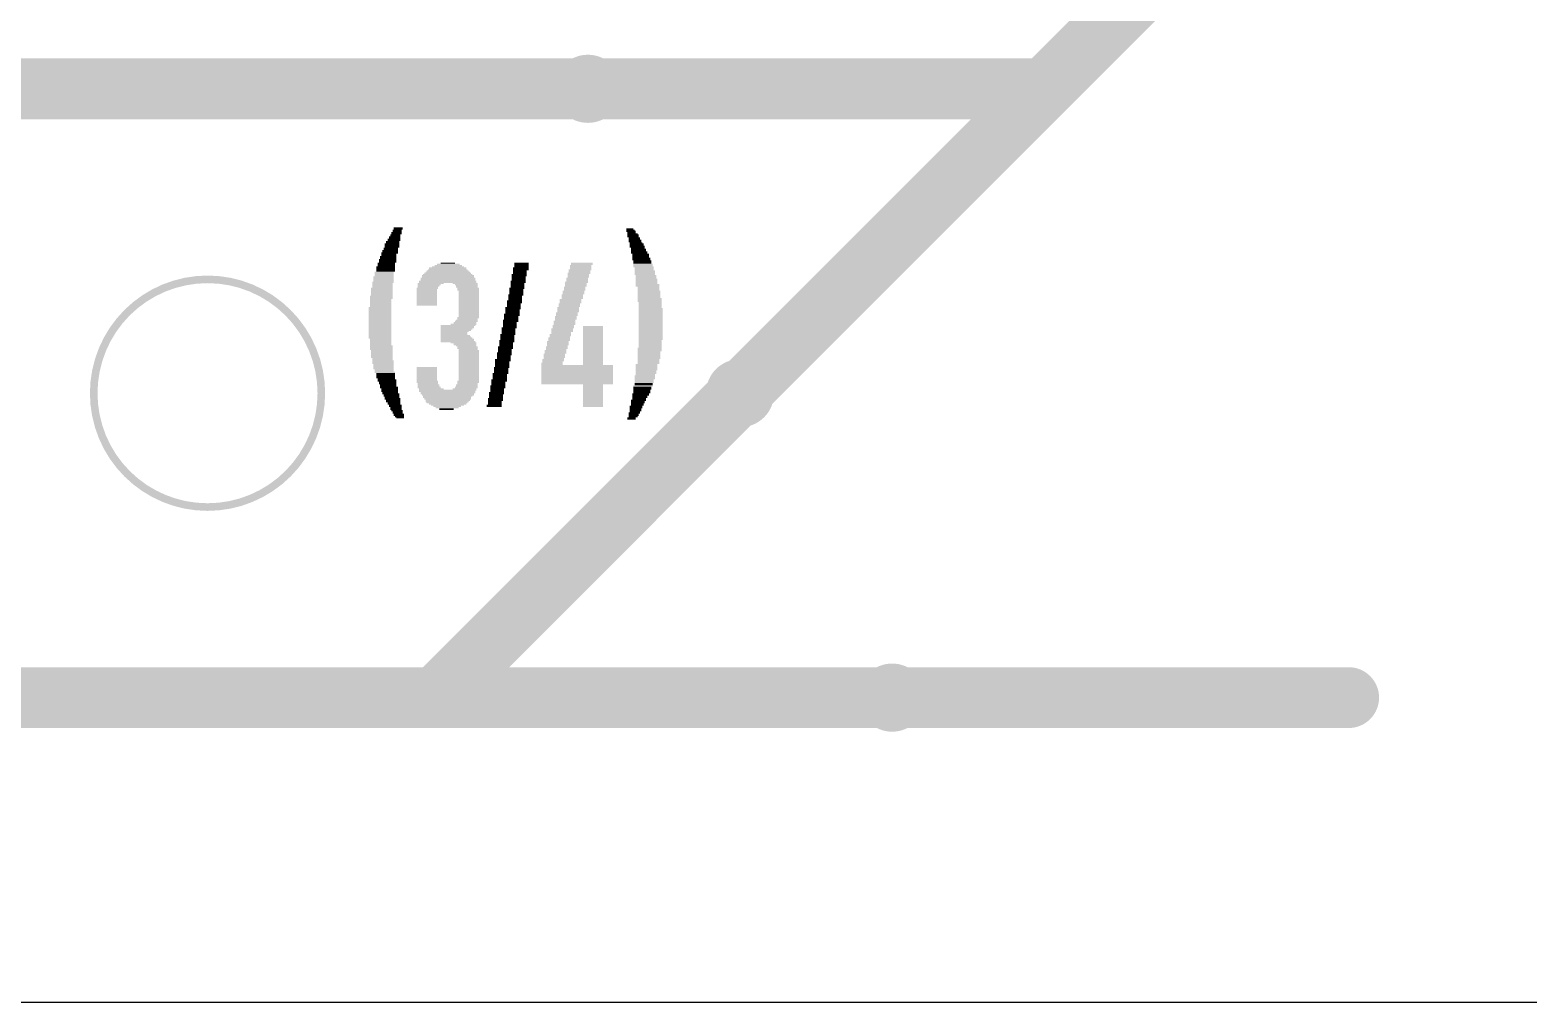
# Model space of a CAD drawing. Extents: x -1 to 100, y 0 to 61.
# Drawn here: x 49.11 to 74.12, y 0 to 16.22 of the extents above; entities that cross this region are included whole.
import ezdxf

# ---------------------------------------------------------------- set-up
doc = ezdxf.new("R2010")
doc.units = 0
for name, color, linetype in [('115', 151, 'CONTINUOUS'), ('117', 190, 'CONTINUOUS'), ('170', 151, 'CONTINUOUS'), ('20', 31, 'CONTINUOUS')]:
    doc.layers.add(name, color=color, linetype=linetype)

# ---------------------------------------------------------------- blocks, each defined once
blk = doc.blocks.new('RECT')
blk.add_solid([(-0.5, -0.5), (0.5, -0.5), (-0.5, 0.5), (0.5, 0.5)])

msp = doc.modelspace()

# ---------------------------------------------------------------- linework, layer by layer
at = {"layer": '115', "const_width": 1.016}
for points in [[(66.04, 15.24), (76.2, 25.4)], [(66.04, 15.24), (27.94, 15.24)], [(55.88, 5.08), (66.04, 15.24)], [(27.94, 5.08), (55.88, 5.08)], [(55.88, 5.08), (71.12, 5.08)]]:
    msp.add_lwpolyline(points, dxfattribs=at)
at = {"layer": '115', "const_width": 0.508}
for points in [[(65.86, 15.42, 1), (66.22, 15.06)], [(66.22, 15.06, 1), (65.86, 15.42)], [(66.04, 14.986, 1), (66.04, 15.494)], [(55.88, 5.334, 1), (55.88, 4.826)], [(55.7, 5.26, 1), (56.06, 4.9)], [(55.88, 4.826, 1), (55.88, 5.334)], [(71.12, 4.826, 1), (71.12, 5.334)]]:
    msp.add_lwpolyline(points, format="xyb", dxfattribs=at)
at = {"layer": '117', "const_width": 0.127}
for points in [[(58.42, 14.735, 1), (58.42, 15.745, 1), (58.42, 14.735)], [(52.07, 8.26, 1), (52.07, 12.06, 1), (52.07, 8.26)], [(60.96, 9.655, 1), (60.96, 10.665, 1), (60.96, 9.655)], [(63.5, 4.575, 1), (63.5, 5.585, 1), (63.5, 4.575)]]:
    msp.add_lwpolyline(points, format="xyb", dxfattribs=at)
at = {"layer": '20'}
msp.add_line((0, 0), (99.06, 0), dxfattribs=at)

# ---------------------------------------------------------------- block references
at = {"layer": '170'}
for p, xscale, yscale in [((55.195, 12.77), 0.19, 0.02), ((55.195, 12.75), 0.19, 0.02), ((55.205, 12.795), 0.17, 0.03), ((55.225, 12.84), 0.17, 0.02), ((55.225, 12.82), 0.17, 0.02), ((55.235, 12.88), 0.15, 0.02), ((55.235, 12.86), 0.15, 0.02), ((55.255, 12.92), 0.15, 0.02), ((55.255, 12.9), 0.15, 0.02), ((59.12, 12.9), 0.12, 0.02), ((59.13, 12.88), 0.14, 0.02), ((59.14, 12.86), 0.16, 0.02), ((59.15, 12.84), 0.14, 0.02), ((59.165, 12.82), 0.17, 0.02), ((59.175, 12.795), 0.19, 0.03), ((59.175, 12.77), 0.19, 0.02), ((59.195, 12.75), 0.19, 0.02), ((55.11, 12.5), 0.28, 0.02), ((55.12, 12.54), 0.26, 0.02), ((55.12, 12.52), 0.26, 0.02), ((55.13, 12.58), 0.24, 0.02), ((55.13, 12.56), 0.24, 0.02), ((55.15, 12.65), 0.24, 0.02), ((55.15, 12.63), 0.24, 0.02), ((55.15, 12.605), 0.24, 0.03), ((55.16, 12.69), 0.22, 0.02), ((55.16, 12.67), 0.22, 0.02), ((55.185, 12.73), 0.21, 0.02), ((55.185, 12.71), 0.21, 0.02), ((59.195, 12.73), 0.19, 0.02), ((59.205, 12.71), 0.21, 0.02), ((59.205, 12.69), 0.21, 0.02), ((59.225, 12.67), 0.21, 0.02), ((59.235, 12.65), 0.23, 0.02), ((59.235, 12.63), 0.23, 0.02), ((59.245, 12.605), 0.25, 0.03), ((59.255, 12.58), 0.23, 0.02), ((59.265, 12.56), 0.25, 0.02), ((59.265, 12.54), 0.25, 0.02), ((59.275, 12.52), 0.27, 0.02), ((59.275, 12.5), 0.27, 0.02), ((55.045, 12.27), 0.31, 0.02), ((55.045, 12.245), 0.31, 0.03), ((55.055, 12.33), 0.29, 0.02), ((55.055, 12.31), 0.29, 0.02), ((55.055, 12.29), 0.29, 0.02), ((55.075, 12.39), 0.29, 0.02), ((55.075, 12.37), 0.29, 0.02), ((55.075, 12.35), 0.29, 0.02), ((55.085, 12.435), 0.27, 0.03), ((55.085, 12.41), 0.27, 0.02), ((55.095, 12.48), 0.25, 0.02), ((55.095, 12.46), 0.25, 0.02), ((56.08, 12.245), 0.62, 0.03), ((56.085, 12.27), 0.53, 0.02), ((56.09, 12.29), 0.46, 0.02), ((56.09, 12.31), 0.38, 0.02), ((56.08, 12.33), 0.24, 0.02), ((57.3, 12.245), 0.26, 0.03), ((57.31, 12.33), 0.24, 0.02), ((57.31, 12.31), 0.24, 0.02), ((57.31, 12.29), 0.24, 0.02), ((57.31, 12.27), 0.24, 0.02), ((58.3, 12.29), 0.36, 0.02), ((58.3, 12.27), 0.36, 0.02), ((58.3, 12.245), 0.36, 0.03), ((58.32, 12.33), 0.36, 0.02), ((58.32, 12.31), 0.36, 0.02), ((59.3, 12.48), 0.28, 0.02), ((59.3, 12.46), 0.28, 0.02), ((59.3, 12.435), 0.28, 0.03), ((59.31, 12.41), 0.3, 0.02), ((59.31, 12.39), 0.3, 0.02), ((59.33, 12.37), 0.3, 0.02), ((59.33, 12.35), 0.3, 0.02), ((59.33, 12.33), 0.3, 0.02), ((59.34, 12.31), 0.32, 0.02), ((59.34, 12.29), 0.32, 0.02), ((59.35, 12.27), 0.34, 0.02), ((59.36, 12.245), 0.32, 0.03), ((55, 12.01), 0.36, 0.02), ((55.01, 12.1), 0.34, 0.02), ((55.01, 12.08), 0.34, 0.02), ((55.01, 12.055), 0.34, 0.03), ((55.01, 12.03), 0.34, 0.02), ((55.02, 12.18), 0.32, 0.02), ((55.02, 12.16), 0.32, 0.02), ((55.02, 12.14), 0.32, 0.02), ((55.02, 12.12), 0.32, 0.02), ((55.045, 12.22), 0.31, 0.02), ((55.045, 12.2), 0.31, 0.02), ((56.08, 12.03), 0.96, 0.02), ((56.08, 12.01), 0.96, 0.02), ((56.085, 12.08), 0.91, 0.02), ((56.085, 12.055), 0.91, 0.03), ((56.085, 12.12), 0.87, 0.02), ((56.085, 12.1), 0.87, 0.02), ((56.08, 12.14), 0.82, 0.02), ((56.08, 12.16), 0.78, 0.02), ((56.08, 12.18), 0.74, 0.02), ((56.08, 12.2), 0.7, 0.02), ((56.08, 12.22), 0.66, 0.02), ((57.255, 12.03), 0.25, 0.02), ((57.255, 12.01), 0.25, 0.02), ((57.275, 12.14), 0.25, 0.02), ((57.275, 12.12), 0.25, 0.02), ((57.265, 12.1), 0.23, 0.02), ((57.265, 12.08), 0.23, 0.02), ((57.265, 12.055), 0.23, 0.03), ((57.3, 12.22), 0.26, 0.02), ((57.285, 12.2), 0.23, 0.02), ((57.285, 12.18), 0.23, 0.02), ((57.285, 12.16), 0.23, 0.02), ((58.23, 12.01), 0.38, 0.02), ((58.24, 12.08), 0.36, 0.02), ((58.24, 12.055), 0.36, 0.03), ((58.24, 12.03), 0.36, 0.02), ((58.27, 12.16), 0.38, 0.02), ((58.26, 12.14), 0.36, 0.02), ((58.26, 12.12), 0.36, 0.02), ((58.26, 12.1), 0.36, 0.02), ((58.29, 12.22), 0.38, 0.02), ((58.28, 12.2), 0.36, 0.02), ((58.28, 12.18), 0.36, 0.02), ((59.36, 12.22), 0.32, 0.02), ((59.37, 12.2), 0.34, 0.02), ((59.37, 12.18), 0.34, 0.02), ((59.37, 12.16), 0.34, 0.02), ((59.37, 12.14), 0.34, 0.02), ((59.39, 12.12), 0.34, 0.02), ((59.39, 12.1), 0.34, 0.02), ((59.39, 12.08), 0.34, 0.02), ((59.4, 12.055), 0.36, 0.03), ((59.4, 12.03), 0.36, 0.02), ((59.4, 12.01), 0.36, 0.02), ((54.97, 11.78), 0.38, 0.02), ((54.97, 11.76), 0.38, 0.02), ((54.98, 11.91), 0.36, 0.02), ((54.98, 11.885), 0.36, 0.03), ((54.98, 11.86), 0.36, 0.02), ((54.98, 11.84), 0.36, 0.02), ((54.98, 11.82), 0.36, 0.02), ((54.98, 11.8), 0.36, 0.02), ((54.99, 11.99), 0.34, 0.02), ((54.99, 11.97), 0.34, 0.02), ((54.99, 11.95), 0.34, 0.02), ((54.99, 11.93), 0.34, 0.02), ((55.74, 11.91), 0.36, 0.02), ((55.73, 11.885), 0.34, 0.03), ((55.73, 11.86), 0.34, 0.02), ((55.73, 11.84), 0.34, 0.02), ((55.73, 11.82), 0.34, 0.02), ((55.73, 11.8), 0.34, 0.02), ((55.73, 11.78), 0.34, 0.02), ((55.73, 11.76), 0.34, 0.02), ((55.795, 11.99), 0.43, 0.02), ((55.77, 11.97), 0.38, 0.02), ((55.76, 11.95), 0.36, 0.02), ((55.75, 11.93), 0.34, 0.02), ((56.37, 11.99), 0.42, 0.02), ((56.39, 11.97), 0.38, 0.02), ((56.4, 11.95), 0.36, 0.02), ((56.4, 11.93), 0.36, 0.02), ((56.42, 11.91), 0.36, 0.02), ((56.42, 11.885), 0.36, 0.03), ((56.43, 11.86), 0.34, 0.02), ((56.43, 11.84), 0.34, 0.02), ((56.43, 11.82), 0.34, 0.02), ((56.43, 11.8), 0.34, 0.02), ((56.43, 11.78), 0.34, 0.02), ((56.43, 11.76), 0.34, 0.02), ((57.215, 11.8), 0.25, 0.02), ((57.205, 11.78), 0.23, 0.02), ((57.205, 11.76), 0.23, 0.02), ((57.235, 11.91), 0.25, 0.02), ((57.225, 11.885), 0.23, 0.03), ((57.225, 11.86), 0.23, 0.02), ((57.225, 11.84), 0.23, 0.02), ((57.225, 11.82), 0.23, 0.02), ((57.245, 11.99), 0.23, 0.02), ((57.245, 11.97), 0.23, 0.02), ((57.245, 11.95), 0.23, 0.02), ((57.245, 11.93), 0.23, 0.02), ((58.16, 11.8), 0.36, 0.02), ((58.16, 11.78), 0.36, 0.02), ((58.16, 11.76), 0.36, 0.02), ((58.18, 11.86), 0.36, 0.02), ((58.18, 11.84), 0.36, 0.02), ((58.18, 11.82), 0.36, 0.02), ((58.2, 11.93), 0.36, 0.02), ((58.2, 11.91), 0.36, 0.02), ((58.2, 11.885), 0.36, 0.03), ((58.22, 11.99), 0.36, 0.02), ((58.22, 11.97), 0.36, 0.02), ((58.22, 11.95), 0.36, 0.02), ((59.4, 11.99), 0.36, 0.02), ((59.415, 11.97), 0.39, 0.02), ((59.415, 11.95), 0.39, 0.02), ((59.43, 11.93), 0.36, 0.02), ((59.43, 11.91), 0.36, 0.02), ((59.43, 11.885), 0.36, 0.03), ((59.44, 11.86), 0.38, 0.02), ((59.44, 11.84), 0.38, 0.02), ((59.44, 11.82), 0.38, 0.02), ((59.44, 11.8), 0.38, 0.02), ((59.44, 11.78), 0.38, 0.02), ((59.44, 11.76), 0.38, 0.02), ((54.95, 11.59), 0.38, 0.02), ((54.95, 11.57), 0.38, 0.02), ((54.95, 11.55), 0.38, 0.02), ((54.95, 11.525), 0.38, 0.03), ((54.95, 11.5), 0.38, 0.02), ((54.97, 11.74), 0.38, 0.02), ((54.96, 11.72), 0.36, 0.02), ((54.96, 11.695), 0.36, 0.03), ((54.96, 11.67), 0.36, 0.02), ((54.96, 11.65), 0.36, 0.02), ((54.96, 11.63), 0.36, 0.02), ((54.96, 11.61), 0.36, 0.02), ((55.73, 11.74), 0.34, 0.02), ((55.73, 11.72), 0.34, 0.02), ((55.73, 11.695), 0.34, 0.03), ((55.73, 11.67), 0.34, 0.02), ((55.73, 11.65), 0.34, 0.02), ((55.73, 11.63), 0.34, 0.02), ((56.43, 11.74), 0.34, 0.02), ((56.43, 11.72), 0.34, 0.02), ((56.43, 11.695), 0.34, 0.03), ((56.43, 11.67), 0.34, 0.02), ((56.43, 11.65), 0.34, 0.02), ((56.43, 11.63), 0.34, 0.02), ((56.43, 11.61), 0.34, 0.02), ((56.43, 11.59), 0.34, 0.02), ((56.43, 11.57), 0.34, 0.02), ((56.43, 11.55), 0.34, 0.02), ((56.43, 11.525), 0.34, 0.03), ((56.43, 11.5), 0.34, 0.02), ((57.17, 11.59), 0.26, 0.02), ((57.17, 11.57), 0.26, 0.02), ((57.16, 11.55), 0.24, 0.02), ((57.16, 11.525), 0.24, 0.03), ((57.16, 11.5), 0.24, 0.02), ((57.195, 11.695), 0.25, 0.03), ((57.195, 11.67), 0.25, 0.02), ((57.185, 11.65), 0.23, 0.02), ((57.185, 11.63), 0.23, 0.02), ((57.185, 11.61), 0.23, 0.02), ((57.205, 11.74), 0.23, 0.02), ((57.205, 11.72), 0.23, 0.02), ((58.07, 11.5), 0.36, 0.02), ((58.09, 11.59), 0.36, 0.02), ((58.09, 11.57), 0.36, 0.02), ((58.09, 11.55), 0.36, 0.02), ((58.09, 11.525), 0.36, 0.03), ((58.11, 11.65), 0.36, 0.02), ((58.11, 11.63), 0.36, 0.02), ((58.11, 11.61), 0.36, 0.02), ((58.13, 11.72), 0.36, 0.02), ((58.13, 11.695), 0.36, 0.03), ((58.13, 11.67), 0.36, 0.02), ((58.16, 11.74), 0.36, 0.02), ((59.45, 11.74), 0.4, 0.02), ((59.45, 11.72), 0.4, 0.02), ((59.45, 11.695), 0.4, 0.03), ((59.46, 11.67), 0.38, 0.02), ((59.46, 11.65), 0.38, 0.02), ((59.46, 11.63), 0.38, 0.02), ((59.46, 11.61), 0.38, 0.02), ((59.46, 11.59), 0.38, 0.02), ((59.47, 11.57), 0.4, 0.02), ((59.47, 11.55), 0.4, 0.02), ((59.47, 11.525), 0.4, 0.03), ((59.47, 11.5), 0.4, 0.02), ((54.95, 11.48), 0.38, 0.02), ((54.95, 11.46), 0.38, 0.02), ((54.95, 11.44), 0.38, 0.02), ((54.95, 11.42), 0.38, 0.02), ((54.95, 11.4), 0.38, 0.02), ((54.95, 11.38), 0.38, 0.02), ((54.95, 11.36), 0.38, 0.02), ((54.95, 11.335), 0.38, 0.03), ((54.95, 11.31), 0.38, 0.02), ((54.95, 11.29), 0.38, 0.02), ((54.95, 11.27), 0.38, 0.02), ((54.95, 11.25), 0.38, 0.02), ((56.25, 11.29), 0.58, 0.02), ((56.24, 11.27), 0.56, 0.02), ((56.24, 11.25), 0.56, 0.02), ((56.345, 11.31), 0.43, 0.02), ((56.37, 11.335), 0.38, 0.03), ((56.39, 11.36), 0.38, 0.02), ((56.4, 11.38), 0.36, 0.02), ((56.42, 11.42), 0.36, 0.02), ((56.41, 11.4), 0.34, 0.02), ((56.43, 11.48), 0.34, 0.02), ((56.43, 11.46), 0.34, 0.02), ((56.43, 11.44), 0.34, 0.02), ((57.105, 11.25), 0.25, 0.02), ((57.13, 11.38), 0.26, 0.02), ((57.13, 11.36), 0.26, 0.02), ((57.115, 11.335), 0.23, 0.03), ((57.115, 11.31), 0.23, 0.02), ((57.115, 11.29), 0.23, 0.02), ((57.115, 11.27), 0.23, 0.02), ((57.15, 11.48), 0.26, 0.02), ((57.15, 11.46), 0.26, 0.02), ((57.14, 11.44), 0.24, 0.02), ((57.14, 11.42), 0.24, 0.02), ((57.14, 11.4), 0.24, 0.02), ((58.01, 11.29), 0.36, 0.02), ((58.01, 11.27), 0.36, 0.02), ((58.01, 11.25), 0.36, 0.02), ((58.03, 11.36), 0.36, 0.02), ((58.03, 11.335), 0.36, 0.03), ((58.03, 11.31), 0.36, 0.02), ((58.05, 11.44), 0.36, 0.02), ((58.05, 11.42), 0.36, 0.02), ((58.05, 11.4), 0.36, 0.02), ((58.04, 11.38), 0.34, 0.02), ((58.07, 11.48), 0.36, 0.02), ((58.07, 11.46), 0.36, 0.02), ((58.505, 11.27), 0.33, 0.02), ((58.505, 11.25), 0.33, 0.02), ((59.47, 11.48), 0.4, 0.02), ((59.47, 11.46), 0.4, 0.02), ((59.47, 11.44), 0.4, 0.02), ((59.47, 11.42), 0.4, 0.02), ((59.47, 11.4), 0.4, 0.02), ((59.47, 11.38), 0.4, 0.02), ((59.47, 11.36), 0.4, 0.02), ((59.47, 11.335), 0.4, 0.03), ((59.47, 11.31), 0.4, 0.02), ((59.47, 11.29), 0.4, 0.02), ((59.47, 11.27), 0.4, 0.02), ((59.47, 11.25), 0.4, 0.02), ((54.95, 11.23), 0.38, 0.02), ((54.95, 11.21), 0.38, 0.02), ((54.95, 11.19), 0.38, 0.02), ((54.95, 11.165), 0.38, 0.03), ((54.95, 11.14), 0.38, 0.02), ((54.95, 11.12), 0.38, 0.02), ((54.95, 11.1), 0.38, 0.02), ((54.95, 11.08), 0.38, 0.02), ((54.96, 11.06), 0.36, 0.02), ((54.96, 11.04), 0.36, 0.02), ((54.96, 11.02), 0.36, 0.02), ((54.96, 11), 0.36, 0.02), ((56.225, 11.23), 0.53, 0.02), ((56.215, 11.21), 0.51, 0.02), ((56.195, 11.19), 0.47, 0.02), ((56.185, 11.165), 0.45, 0.03), ((56.185, 11.14), 0.45, 0.02), ((56.205, 11.12), 0.49, 0.02), ((56.215, 11.1), 0.51, 0.02), ((56.225, 11.08), 0.53, 0.02), ((56.24, 11.06), 0.56, 0.02), ((56.24, 11.04), 0.56, 0.02), ((56.25, 11.02), 0.58, 0.02), ((56.345, 11), 0.43, 0.02), ((57.065, 11.04), 0.25, 0.02), ((57.065, 11.02), 0.25, 0.02), ((57.055, 11), 0.23, 0.02), ((57.085, 11.14), 0.25, 0.02), ((57.075, 11.12), 0.23, 0.02), ((57.075, 11.1), 0.23, 0.02), ((57.075, 11.08), 0.23, 0.02), ((57.075, 11.06), 0.23, 0.02), ((57.095, 11.23), 0.23, 0.02), ((57.095, 11.21), 0.23, 0.02), ((57.095, 11.19), 0.23, 0.02), ((57.095, 11.165), 0.23, 0.03), ((57.92, 11.02), 0.36, 0.02), ((57.92, 11), 0.36, 0.02), ((57.94, 11.08), 0.36, 0.02), ((57.94, 11.06), 0.36, 0.02), ((57.94, 11.04), 0.36, 0.02), ((57.96, 11.14), 0.36, 0.02), ((57.96, 11.12), 0.36, 0.02), ((57.95, 11.1), 0.34, 0.02), ((57.99, 11.23), 0.36, 0.02), ((57.99, 11.21), 0.36, 0.02), ((57.99, 11.19), 0.36, 0.02), ((57.975, 11.165), 0.33, 0.03), ((58.505, 11.23), 0.33, 0.02), ((58.505, 11.21), 0.33, 0.02), ((58.505, 11.19), 0.33, 0.02), ((58.505, 11.165), 0.33, 0.03), ((58.505, 11.14), 0.33, 0.02), ((58.505, 11.12), 0.33, 0.02), ((58.505, 11.1), 0.33, 0.02), ((58.505, 11.08), 0.33, 0.02), ((58.505, 11.06), 0.33, 0.02), ((58.505, 11.04), 0.33, 0.02), ((58.505, 11.02), 0.33, 0.02), ((58.505, 11), 0.33, 0.02), ((59.47, 11.23), 0.4, 0.02), ((59.47, 11.21), 0.4, 0.02), ((59.47, 11.19), 0.4, 0.02), ((59.47, 11.165), 0.4, 0.03), ((59.47, 11.14), 0.4, 0.02), ((59.47, 11.12), 0.4, 0.02), ((59.47, 11.1), 0.4, 0.02), ((59.47, 11.08), 0.4, 0.02), ((59.47, 11.06), 0.4, 0.02), ((59.46, 11.04), 0.38, 0.02), ((59.46, 11.02), 0.38, 0.02), ((59.46, 11), 0.38, 0.02), ((54.96, 10.975), 0.36, 0.03), ((54.97, 10.95), 0.38, 0.02), ((54.97, 10.93), 0.38, 0.02), ((54.97, 10.91), 0.38, 0.02), ((54.97, 10.89), 0.38, 0.02), ((54.98, 10.87), 0.36, 0.02), ((54.98, 10.85), 0.36, 0.02), ((54.98, 10.83), 0.36, 0.02), ((54.98, 10.805), 0.36, 0.03), ((54.98, 10.78), 0.36, 0.02), ((54.98, 10.76), 0.36, 0.02), ((56.37, 10.975), 0.38, 0.03), ((56.39, 10.95), 0.34, 0.02), ((56.41, 10.93), 0.34, 0.02), ((56.41, 10.91), 0.34, 0.02), ((56.42, 10.89), 0.32, 0.02), ((56.43, 10.87), 0.34, 0.02), ((56.43, 10.85), 0.34, 0.02), ((56.43, 10.83), 0.34, 0.02), ((56.43, 10.805), 0.34, 0.03), ((56.43, 10.78), 0.34, 0.02), ((56.43, 10.76), 0.34, 0.02), ((57.025, 10.83), 0.25, 0.02), ((57.025, 10.805), 0.25, 0.03), ((57.015, 10.78), 0.23, 0.02), ((57.015, 10.76), 0.23, 0.02), ((57.045, 10.93), 0.25, 0.02), ((57.045, 10.91), 0.25, 0.02), ((57.035, 10.89), 0.23, 0.02), ((57.035, 10.87), 0.23, 0.02), ((57.035, 10.85), 0.23, 0.02), ((57.055, 10.975), 0.23, 0.03), ((57.055, 10.95), 0.23, 0.02), ((57.86, 10.805), 0.36, 0.03), ((57.86, 10.78), 0.36, 0.02), ((57.86, 10.76), 0.36, 0.02), ((57.88, 10.87), 0.36, 0.02), ((57.88, 10.85), 0.36, 0.02), ((57.88, 10.83), 0.36, 0.02), ((57.9, 10.93), 0.36, 0.02), ((57.9, 10.91), 0.36, 0.02), ((57.89, 10.89), 0.34, 0.02), ((57.92, 10.975), 0.36, 0.03), ((57.91, 10.95), 0.34, 0.02), ((58.505, 10.975), 0.33, 0.03), ((58.505, 10.95), 0.33, 0.02), ((58.505, 10.93), 0.33, 0.02), ((58.505, 10.91), 0.33, 0.02), ((58.505, 10.89), 0.33, 0.02), ((58.505, 10.87), 0.33, 0.02), ((58.505, 10.85), 0.33, 0.02), ((58.505, 10.83), 0.33, 0.02), ((58.505, 10.805), 0.33, 0.03), ((58.505, 10.78), 0.33, 0.02), ((58.505, 10.76), 0.33, 0.02), ((59.45, 10.91), 0.4, 0.02), ((59.45, 10.89), 0.4, 0.02), ((59.45, 10.87), 0.4, 0.02), ((59.44, 10.85), 0.38, 0.02), ((59.44, 10.83), 0.38, 0.02), ((59.44, 10.805), 0.38, 0.03), ((59.44, 10.78), 0.38, 0.02), ((59.44, 10.76), 0.38, 0.02), ((59.46, 10.975), 0.38, 0.03), ((59.46, 10.95), 0.38, 0.02), ((59.46, 10.93), 0.38, 0.02), ((54.99, 10.74), 0.34, 0.02), ((54.99, 10.72), 0.34, 0.02), ((55, 10.7), 0.36, 0.02), ((55, 10.68), 0.36, 0.02), ((55, 10.66), 0.36, 0.02), ((55.01, 10.64), 0.34, 0.02), ((55.01, 10.615), 0.34, 0.03), ((55.01, 10.59), 0.34, 0.02), ((55.01, 10.57), 0.34, 0.02), ((55.02, 10.55), 0.32, 0.02), ((55.02, 10.53), 0.32, 0.02), ((55.03, 10.51), 0.34, 0.02), ((55.73, 10.59), 0.34, 0.02), ((55.73, 10.57), 0.34, 0.02), ((55.73, 10.55), 0.34, 0.02), ((55.73, 10.53), 0.34, 0.02), ((55.73, 10.51), 0.34, 0.02), ((56.43, 10.74), 0.34, 0.02), ((56.43, 10.72), 0.34, 0.02), ((56.43, 10.7), 0.34, 0.02), ((56.43, 10.68), 0.34, 0.02), ((56.43, 10.66), 0.34, 0.02), ((56.43, 10.64), 0.34, 0.02), ((56.43, 10.615), 0.34, 0.03), ((56.43, 10.59), 0.34, 0.02), ((56.43, 10.57), 0.34, 0.02), ((56.43, 10.55), 0.34, 0.02), ((56.43, 10.53), 0.34, 0.02), ((56.43, 10.51), 0.34, 0.02), ((56.98, 10.59), 0.26, 0.02), ((56.97, 10.57), 0.24, 0.02), ((56.97, 10.55), 0.24, 0.02), ((56.97, 10.53), 0.24, 0.02), ((56.97, 10.51), 0.24, 0.02), ((57, 10.72), 0.26, 0.02), ((57, 10.7), 0.26, 0.02), ((56.99, 10.68), 0.24, 0.02), ((56.99, 10.66), 0.24, 0.02), ((56.99, 10.64), 0.24, 0.02), ((56.99, 10.615), 0.24, 0.03), ((57.015, 10.74), 0.23, 0.02), ((57.82, 10.66), 0.36, 0.02), ((57.82, 10.64), 0.36, 0.02), ((58.24, 10.615), 1.2, 0.03), ((58.24, 10.59), 1.2, 0.02), ((58.24, 10.57), 1.2, 0.02), ((58.24, 10.55), 1.2, 0.02), ((58.24, 10.53), 1.2, 0.02), ((58.24, 10.51), 1.2, 0.02), ((57.84, 10.72), 0.36, 0.02), ((57.84, 10.7), 0.36, 0.02), ((57.83, 10.68), 0.34, 0.02), ((57.85, 10.74), 0.34, 0.02), ((58.505, 10.74), 0.33, 0.02), ((58.505, 10.72), 0.33, 0.02), ((58.505, 10.7), 0.33, 0.02), ((58.505, 10.68), 0.33, 0.02), ((58.505, 10.66), 0.33, 0.02), ((58.505, 10.64), 0.33, 0.02), ((59.4, 10.64), 0.36, 0.02), ((59.4, 10.615), 0.36, 0.03), ((59.4, 10.59), 0.36, 0.02), ((59.4, 10.57), 0.36, 0.02), ((59.4, 10.55), 0.36, 0.02), ((59.39, 10.53), 0.34, 0.02), ((59.39, 10.51), 0.34, 0.02), ((59.44, 10.74), 0.38, 0.02), ((59.43, 10.72), 0.36, 0.02), ((59.43, 10.7), 0.36, 0.02), ((59.43, 10.68), 0.36, 0.02), ((59.43, 10.66), 0.36, 0.02), ((55.045, 10.49), 0.31, 0.02), ((55.045, 10.47), 0.31, 0.02), ((55.045, 10.45), 0.31, 0.02), ((55.045, 10.425), 0.31, 0.03), ((55.055, 10.4), 0.29, 0.02), ((55.065, 10.38), 0.31, 0.02), ((55.065, 10.36), 0.31, 0.02), ((55.075, 10.34), 0.29, 0.02), ((55.075, 10.32), 0.29, 0.02), ((55.085, 10.3), 0.27, 0.02), ((55.085, 10.28), 0.27, 0.02), ((55.1, 10.255), 0.3, 0.03), ((55.73, 10.49), 0.34, 0.02), ((55.73, 10.47), 0.34, 0.02), ((55.73, 10.45), 0.34, 0.02), ((55.73, 10.425), 0.34, 0.03), ((55.73, 10.4), 0.34, 0.02), ((55.73, 10.38), 0.34, 0.02), ((55.74, 10.36), 0.36, 0.02), ((55.74, 10.34), 0.36, 0.02), ((55.75, 10.32), 0.34, 0.02), ((55.76, 10.3), 0.36, 0.02), ((55.76, 10.28), 0.36, 0.02), ((55.77, 10.255), 0.38, 0.03), ((56.39, 10.255), 0.38, 0.03), ((56.4, 10.3), 0.36, 0.02), ((56.4, 10.28), 0.36, 0.02), ((56.42, 10.36), 0.36, 0.02), ((56.42, 10.34), 0.36, 0.02), ((56.41, 10.32), 0.34, 0.02), ((56.43, 10.49), 0.34, 0.02), ((56.43, 10.47), 0.34, 0.02), ((56.43, 10.45), 0.34, 0.02), ((56.43, 10.425), 0.34, 0.03), ((56.43, 10.4), 0.34, 0.02), ((56.43, 10.38), 0.34, 0.02), ((56.915, 10.28), 0.25, 0.02), ((56.915, 10.255), 0.25, 0.03), ((56.94, 10.38), 0.26, 0.02), ((56.94, 10.36), 0.26, 0.02), ((56.925, 10.34), 0.23, 0.02), ((56.925, 10.32), 0.23, 0.02), ((56.925, 10.3), 0.23, 0.02), ((56.96, 10.49), 0.26, 0.02), ((56.95, 10.47), 0.24, 0.02), ((56.95, 10.45), 0.24, 0.02), ((56.95, 10.425), 0.24, 0.03), ((56.95, 10.4), 0.24, 0.02), ((58.24, 10.49), 1.2, 0.02), ((58.24, 10.47), 1.2, 0.02), ((58.24, 10.45), 1.2, 0.02), ((58.24, 10.425), 1.2, 0.03), ((58.24, 10.4), 1.2, 0.02), ((58.24, 10.38), 1.2, 0.02), ((58.24, 10.36), 1.2, 0.02), ((58.24, 10.34), 1.2, 0.02), ((58.24, 10.32), 1.2, 0.02), ((58.505, 10.3), 0.33, 0.02), ((58.505, 10.28), 0.33, 0.02), ((58.505, 10.255), 0.33, 0.03), ((59.34, 10.28), 0.32, 0.02), ((59.33, 10.255), 0.3, 0.03), ((59.37, 10.45), 0.34, 0.02), ((59.37, 10.425), 0.34, 0.03), ((59.37, 10.4), 0.34, 0.02), ((59.36, 10.38), 0.32, 0.02), ((59.36, 10.36), 0.32, 0.02), ((59.36, 10.34), 0.32, 0.02), ((59.35, 10.32), 0.3, 0.02), ((59.35, 10.3), 0.3, 0.02), ((59.39, 10.49), 0.34, 0.02), ((59.38, 10.47), 0.32, 0.02), ((55.11, 10.23), 0.28, 0.02), ((55.11, 10.21), 0.28, 0.02), ((55.11, 10.19), 0.28, 0.02), ((55.12, 10.17), 0.26, 0.02), ((55.13, 10.15), 0.28, 0.02), ((55.14, 10.13), 0.26, 0.02), ((55.14, 10.11), 0.26, 0.02), ((55.15, 10.09), 0.24, 0.02), ((55.16, 10.065), 0.26, 0.03), ((55.17, 10.04), 0.24, 0.02), ((55.17, 10.02), 0.24, 0.02), ((55.185, 10), 0.21, 0.02), ((55.805, 10.23), 0.41, 0.02), ((56.08, 10.21), 0.96, 0.02), ((56.07, 10.19), 0.94, 0.02), ((56.085, 10.17), 0.91, 0.02), ((56.075, 10.15), 0.89, 0.02), ((56.085, 10.13), 0.87, 0.02), ((56.08, 10.11), 0.82, 0.02), ((56.07, 10.09), 0.8, 0.02), ((56.08, 10.065), 0.78, 0.03), ((56.08, 10.04), 0.74, 0.02), ((56.07, 10.02), 0.72, 0.02), ((56.07, 10), 0.68, 0.02), ((56.36, 10.23), 0.4, 0.02), ((56.875, 10.065), 0.25, 0.03), ((56.875, 10.04), 0.25, 0.02), ((56.865, 10.02), 0.23, 0.02), ((56.865, 10), 0.23, 0.02), ((56.895, 10.17), 0.25, 0.02), ((56.895, 10.15), 0.25, 0.02), ((56.885, 10.13), 0.23, 0.02), ((56.885, 10.11), 0.23, 0.02), ((56.885, 10.09), 0.23, 0.02), ((56.905, 10.23), 0.23, 0.02), ((56.905, 10.21), 0.23, 0.02), ((56.905, 10.19), 0.23, 0.02), ((58.505, 10.23), 0.33, 0.02), ((58.505, 10.21), 0.33, 0.02), ((58.505, 10.19), 0.33, 0.02), ((58.505, 10.17), 0.33, 0.02), ((58.505, 10.15), 0.33, 0.02), ((58.505, 10.13), 0.33, 0.02), ((58.505, 10.11), 0.33, 0.02), ((58.505, 10.09), 0.33, 0.02), ((58.505, 10.065), 0.33, 0.03), ((58.505, 10.04), 0.33, 0.02), ((58.505, 10.02), 0.33, 0.02), ((58.505, 10), 0.33, 0.02), ((59.265, 10.04), 0.25, 0.02), ((59.255, 10.02), 0.23, 0.02), ((59.255, 10), 0.23, 0.02), ((59.3, 10.15), 0.28, 0.02), ((59.3, 10.13), 0.28, 0.02), ((59.285, 10.11), 0.25, 0.02), ((59.285, 10.09), 0.25, 0.02), ((59.275, 10.065), 0.23, 0.03), ((59.33, 10.23), 0.3, 0.02), ((59.32, 10.21), 0.28, 0.02), ((59.32, 10.19), 0.28, 0.02), ((59.32, 10.17), 0.28, 0.02), ((55.185, 9.98), 0.21, 0.02), ((55.205, 9.96), 0.21, 0.02), ((55.205, 9.94), 0.21, 0.02), ((55.215, 9.92), 0.19, 0.02), ((55.215, 9.895), 0.19, 0.03), ((55.235, 9.87), 0.19, 0.02), ((55.245, 9.85), 0.17, 0.02), ((55.245, 9.83), 0.17, 0.02), ((55.265, 9.81), 0.17, 0.02), ((55.265, 9.79), 0.17, 0.02), ((55.275, 9.77), 0.15, 0.02), ((55.285, 9.75), 0.13, 0.02), ((56.08, 9.98), 0.62, 0.02), ((56.075, 9.96), 0.55, 0.02), ((56.07, 9.94), 0.46, 0.02), ((56.07, 9.92), 0.38, 0.02), ((56.06, 9.895), 0.24, 0.03), ((56.855, 9.96), 0.25, 0.02), ((56.855, 9.94), 0.25, 0.02), ((56.865, 9.98), 0.23, 0.02), ((58.505, 9.98), 0.33, 0.02), ((58.505, 9.96), 0.33, 0.02), ((58.505, 9.94), 0.33, 0.02), ((59.15, 9.75), 0.14, 0.02), ((59.195, 9.83), 0.19, 0.02), ((59.185, 9.81), 0.17, 0.02), ((59.185, 9.79), 0.17, 0.02), ((59.175, 9.77), 0.15, 0.02), ((59.225, 9.94), 0.21, 0.02), ((59.225, 9.92), 0.21, 0.02), ((59.215, 9.895), 0.19, 0.03), ((59.215, 9.87), 0.19, 0.02), ((59.205, 9.85), 0.17, 0.02), ((59.245, 9.98), 0.21, 0.02), ((59.245, 9.96), 0.21, 0.02), ((59.15, 9.73), 0.14, 0.02)]:
    msp.add_blockref('RECT', p, dxfattribs=dict(at, xscale=xscale, yscale=yscale))

doc.saveas('drawing.dxf')
